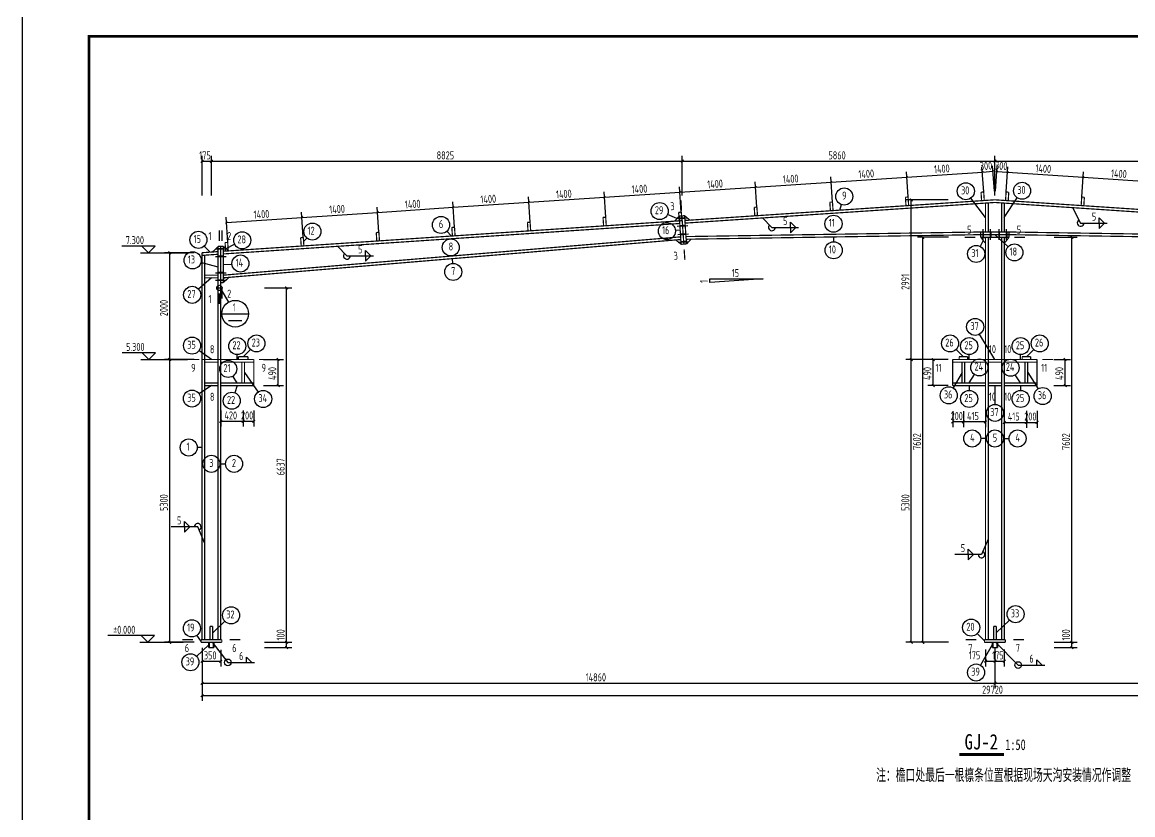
# Model space of a CAD drawing. Extents: x 4043574 to 4201224, y -1031091 to -644991.
# Drawn here: x 4043574 to 4085204, y -942466 to -912766 of the extents above; entities that cross this region are included whole.
import ezdxf

# ---------------------------------------------------------------- set-up
doc = ezdxf.new("R2010")
doc.units = 0
doc.header["$LTSCALE"] = 1000
doc.header["$MEASUREMENT"] = 0
for name, color, linetype in [('114', 2, 'Continuous'), ('DIM_SYMB', 3, 'Continuous'), ('PUB_TEXT', 7, 'Continuous'), ('PUB_TITLE', 4, 'Continuous'), ('墙线__粗线', 214, 'Continuous'), ('尺寸标注', 253, 'Continuous'), ('层10', 253, 'Continuous'), ('层116', 1, 'Continuous'), ('层12', 2, 'Continuous'), ('层14', 2, 'Continuous'), ('柱子', 3, 'Continuous'), ('楼层标高', 253, 'Continuous'), ('焊缝标注', 253, 'Continuous'), ('索引符号标注', 253, 'Continuous'), ('编号标注', 253, 'Continuous')]:
    doc.layers.add(name, color=color, linetype=linetype)
doc.styles.add('BILI', font='SIMHEI.TTF', dxfattribs={"width": 0.7, "height": 350})
doc.styles.add('TSSD', font='tssdeng.shx', dxfattribs={"width": 0.7, "height": 300, "bigfont": 'tssdchn.shx'})
doc.styles.add('TUMING', font='SimSun.ttf', dxfattribs={"width": 0.8, "height": 400})
doc.styles.add('WENZISHUOMING', font='TSSDENG', dxfattribs={"width": 0.7, "bigfont": 'TSSDCHN'})

msp = doc.modelspace()

# ---------------------------------------------------------------- linework, layer by layer
at = {"layer": '114', "color": 2, "linetype": 'ByBlock'}
for p, q in [((4068109, -920126), (4068509, -920099)), ((4068128, -920405), (4068527, -920379)), ((4068149, -920726), (4068549, -920700)), ((4079595, -920927), (4079595, -920527)), ((4079875, -920927), (4079875, -920527)), ((4080195, -920927), (4080195, -920527)), ((4080475, -920927), (4080475, -920527)), ((4068168, -921006), (4068567, -920979)), ((4050815, -921259), (4051215, -921259)), ((4050815, -921540), (4051215, -921540)), ((4050815, -922155), (4051215, -922155)), ((4050815, -922435), (4051215, -922435))]:
    msp.add_line(p, q, dxfattribs=at)
at = {"layer": '114', "color": 1, "const_width": 70}
for points in [[(4068209, -920119), (4068409, -920106)], [(4068228, -920399), (4068427, -920385)], [(4068249, -920719), (4068449, -920706)], [(4079595, -920827), (4079595, -920627)], [(4079875, -920827), (4079875, -920627)], [(4080195, -920827), (4080195, -920627)], [(4080475, -920827), (4080475, -920627)], [(4050915, -921259), (4051115, -921259)], [(4068268, -920999), (4068467, -920986)], [(4050915, -921540), (4051115, -921540)], [(4050915, -922155), (4051115, -922155)], [(4050915, -922435), (4051115, -922435)]]:
    msp.add_lwpolyline(points, dxfattribs=at)
at = {"layer": 'DIM_SYMB', "color": 3, "const_width": 115}
msp.add_lwpolyline([(4078701, -940207), (4080381, -940207)], dxfattribs=at)
at = {"layer": 'PUB_TITLE'}
msp.add_lwpolyline([(4043574, -971691), (4148674, -971691), (4148674, -912291), (4043574, -912291)], close=True, dxfattribs=at)
at = {"layer": 'PUB_TITLE', "const_width": 100}
msp.add_lwpolyline([(4046074, -970691), (4147674, -970691), (4147674, -913291), (4046074, -913291)], close=True, dxfattribs=at)
at = {"layer": '墙线__粗线'}
msp.add_circle((4050965, -922725), 100, dxfattribs=at)
at = {"layer": '尺寸标注', "color": 253, "linetype": 'ByBlock'}
for p, q in [((4050315, -919257), (4050315, -917775)), ((4050665, -919257), (4050665, -917775)), ((4068315, -919257), (4068315, -917775)), ((4080035, -919257), (4080035, -917775)), ((4079614, -919127), (4079551, -918181)), ((4080014, -919100), (4079950, -918154)), ((4080057, -919095), (4080119, -918159)), ((4080456, -919122), (4080518, -918186)), ((4071113, -919694), (4071050, -918748)), ((4073947, -919505), (4073884, -918559)), ((4076781, -919316), (4076718, -918370)), ((4083289, -919311), (4083352, -918375)), ((4065446, -920071), (4065383, -919125)), ((4068280, -919883), (4068217, -918936)), ((4059778, -920449), (4059715, -919503)), ((4062612, -920260), (4062549, -919314)), ((4078284, -919421), (4076699, -919421)), ((4054111, -920827), (4054048, -919881)), ((4056945, -920638), (4056882, -919692)), ((4051277, -921016), (4051214, -920070)), ((4078299, -920827), (4077132, -920827)), ((4082253, -920827), (4083119, -920827)), ((4050018, -921403), (4048903, -921403)), ((4052659, -922725), (4053681, -922725)), ((4050018, -925403), (4048903, -925403)), ((4052617, -925403), (4053370, -925403)), ((4078284, -925403), (4076699, -925403)), ((4078288, -925403), (4077524, -925403)), ((4082244, -925403), (4082870, -925403)), ((4052617, -926383), (4053370, -926383)), ((4078288, -926383), (4077524, -926383)), ((4082244, -926383), (4082870, -926383)), ((4051015, -927319), (4051015, -927922)), ((4051855, -927319), (4051855, -927922)), ((4052255, -927319), (4052255, -927922)), ((4078455, -927343), (4078455, -927944)), ((4078855, -927343), (4078855, -927944)), ((4079685, -927343), (4079685, -927944)), ((4080385, -927334), (4080385, -927962)), ((4081215, -927334), (4081215, -927962)), ((4081615, -927334), (4081615, -927962)), ((4050018, -936003), (4048903, -936003)), ((4050315, -936212), (4050315, -938199)), ((4050315, -936238), (4050315, -937735)), ((4052655, -936003), (4053682, -936003)), ((4052655, -936203), (4053682, -936203)), ((4052659, -936003), (4053681, -936003)), ((4078284, -936003), (4076699, -936003)), ((4078299, -936003), (4077132, -936003)), ((4080035, -936238), (4080035, -937735)), ((4082251, -936003), (4083119, -936003)), ((4082251, -936203), (4083119, -936203)), ((4082253, -936003), (4083119, -936003)), ((4050315, -936287), (4050315, -936912)), ((4051015, -936287), (4051015, -936912)), ((4079685, -936273), (4079685, -936912)), ((4080035, -936273), (4080035, -936912)), ((4080385, -936273), (4080385, -936912))]:
    msp.add_line(p, q, dxfattribs=at)
at = {"layer": '尺寸标注'}
for p, q in [((4050315, -917975), (4050665, -917975)), ((4050665, -917975), (4068315, -917975)), ((4068315, -917975), (4080035, -917975)), ((4080035, -917975), (4091755, -917975)), ((4073897, -918758), (4076731, -918569)), ((4076731, -918569), (4079565, -918380)), ((4079565, -918380), (4079964, -918354)), ((4080106, -918359), (4080505, -918385)), ((4080505, -918385), (4083339, -918574)), ((4083339, -918574), (4086172, -918763)), ((4065396, -919325), (4068230, -919136)), ((4068230, -919136), (4071064, -918947)), ((4071064, -918947), (4073897, -918758)), ((4059729, -919703), (4062562, -919514)), ((4062562, -919514), (4065396, -919325)), ((4076899, -925403), (4076899, -919421)), ((4054061, -920081), (4056895, -919892)), ((4056895, -919892), (4059729, -919703)), ((4051228, -920270), (4054061, -920081)), ((4077332, -936003), (4077332, -920827)), ((4082919, -936003), (4082919, -920827)), ((4049103, -925403), (4049103, -921403)), ((4053481, -936003), (4053481, -922725)), ((4049103, -936003), (4049103, -925403)), ((4053170, -926383), (4053170, -925403)), ((4076899, -936003), (4076899, -925403)), ((4077724, -926383), (4077724, -925403)), ((4082670, -926383), (4082670, -925403)), ((4051015, -927722), (4051855, -927722)), ((4051855, -927722), (4052255, -927722)), ((4078855, -927744), (4078455, -927744)), ((4079685, -927744), (4078855, -927744)), ((4080385, -927762), (4081215, -927762)), ((4081215, -927762), (4081615, -927762)), ((4053482, -936203), (4053482, -936003)), ((4082919, -936203), (4082919, -936003)), ((4050315, -936712), (4051015, -936712)), ((4079685, -936712), (4080035, -936712)), ((4080035, -936712), (4080385, -936712)), ((4050315, -937535), (4080035, -937535)), ((4080035, -937535), (4109755, -937535)), ((4050315, -937999), (4109755, -937999))]:
    msp.add_line(p, q, dxfattribs=at)
at = {"layer": '尺寸标注', "const_width": 45}
for points in [[(4050265, -918025), (4050365, -917925)], [(4050615, -918025), (4050715, -917925)], [(4068265, -918025), (4068365, -917925)], [(4079985, -918025), (4080085, -917925)], [(4079598, -918343), (4079532, -918418)], [(4079997, -918316), (4079931, -918391)], [(4080143, -918326), (4080068, -918392)], [(4080543, -918352), (4080467, -918418)], [(4073930, -918720), (4073864, -918796)], [(4076764, -918531), (4076698, -918607)], [(4083376, -918541), (4083301, -918607)], [(4068263, -919098), (4068197, -919174)], [(4071096, -918909), (4071031, -918985)], [(4062595, -919476), (4062529, -919552)], [(4065429, -919287), (4065363, -919363)], [(4076849, -919371), (4076949, -919471)], [(4056928, -919854), (4056862, -919930)], [(4059762, -919665), (4059696, -919741)], [(4051261, -920232), (4051195, -920308)], [(4054094, -920043), (4054028, -920119)], [(4077282, -920777), (4077382, -920877)], [(4082869, -920777), (4082969, -920877)], [(4049053, -921353), (4049153, -921453)], [(4053431, -922675), (4053531, -922775)], [(4049053, -925353), (4049153, -925453)], [(4053120, -925353), (4053220, -925453)], [(4076849, -925353), (4076949, -925453)], [(4077674, -925353), (4077774, -925453)], [(4082620, -925353), (4082720, -925453)], [(4053120, -926333), (4053220, -926433)], [(4077674, -926333), (4077774, -926433)], [(4082620, -926333), (4082720, -926433)], [(4050965, -927772), (4051065, -927672)], [(4051805, -927772), (4051905, -927672)], [(4052205, -927772), (4052305, -927672)], [(4078405, -927794), (4078505, -927694)], [(4078805, -927794), (4078905, -927694)], [(4079635, -927794), (4079735, -927694)], [(4080335, -927812), (4080435, -927712)], [(4081165, -927812), (4081265, -927712)], [(4081565, -927812), (4081665, -927712)], [(4049053, -935953), (4049153, -936053)], [(4053431, -935953), (4053531, -936053)], [(4053432, -935953), (4053532, -936053)], [(4053432, -936153), (4053532, -936253)], [(4076849, -935953), (4076949, -936053)], [(4077282, -935953), (4077382, -936053)], [(4082869, -935953), (4082969, -936053)], [(4082869, -935953), (4082969, -936053)], [(4082869, -936153), (4082969, -936253)], [(4050265, -936762), (4050365, -936662)], [(4050965, -936762), (4051065, -936662)], [(4079635, -936762), (4079735, -936662)], [(4079985, -936762), (4080085, -936662)], [(4080335, -936762), (4080435, -936662)], [(4050265, -937585), (4050365, -937485)], [(4079985, -937585), (4080085, -937485)], [(4050265, -938049), (4050365, -937949)]]:
    msp.add_lwpolyline(points, dxfattribs=at)
at = {"layer": '尺寸标注'}
msp.add_3dface([(4069350, -922388), (4071350, -922388), (4069350, -922521)], dxfattribs=at)
at = {"layer": '层10', "const_width": 45}
for points in [[(4068263, -919424), (4068290, -919823)], [(4050965, -920566), (4050965, -920966)], [(4051065, -920566), (4051065, -920966)], [(4078905, -920827), (4079305, -920827)], [(4081165, -920827), (4080765, -920827)], [(4068414, -921681), (4068387, -921282)], [(4050965, -923325), (4050965, -922925)], [(4051065, -923125), (4051065, -922725)], [(4051019, -924807), (4051019, -925207)], [(4079685, -924803), (4079685, -925203)], [(4080385, -924803), (4080385, -925203)], [(4049815, -925403), (4050215, -925403)], [(4052855, -925403), (4052455, -925403)], [(4077855, -925403), (4078255, -925403)], [(4082215, -925403), (4081815, -925403)], [(4051019, -926987), (4051019, -926587)], [(4079685, -926983), (4079685, -926583)], [(4080385, -926983), (4080385, -926583)], [(4049575, -935903), (4049975, -935903)], [(4051755, -935903), (4051355, -935903)], [(4078945, -935903), (4079345, -935903)], [(4081125, -935903), (4080725, -935903)]]:
    msp.add_lwpolyline(points, dxfattribs=at)
at = {"layer": '层116', "const_width": 45}
for points in [[(4050565, -936003), (4050565, -936203)], [(4050565, -936203), (4050765, -936203)], [(4050595, -936003), (4050595, -936203)], [(4050735, -936003), (4050735, -936203)], [(4050765, -936003), (4050765, -936203)], [(4079935, -936003), (4079935, -936203)], [(4079935, -936203), (4080135, -936203)], [(4079965, -936003), (4079965, -936203)], [(4080105, -936003), (4080105, -936203)], [(4080135, -936003), (4080135, -936203)]]:
    msp.add_lwpolyline(points, dxfattribs=at)
at = {"layer": '层12', "const_width": 45}
for points in [[(4079515, -919135), (4079615, -919128)], [(4079536, -919454), (4079515, -919135)], [(4079615, -919128), (4079636, -919447)], [(4080455, -919128), (4080434, -919447)], [(4080555, -919135), (4080455, -919128)], [(4080534, -919454), (4080555, -919135)], [(4073847, -919513), (4073947, -919506)], [(4073869, -919832), (4073847, -919513)], [(4073947, -919506), (4073968, -919825)], [(4076681, -919324), (4076781, -919317)], [(4076702, -919643), (4076681, -919324)], [(4076781, -919317), (4076802, -919636)], [(4079636, -919447), (4079536, -919454)], [(4080434, -919447), (4080534, -919454)], [(4083289, -919317), (4083268, -919636)], [(4083389, -919324), (4083289, -919317)], [(4083368, -919643), (4083389, -919324)], [(4068180, -919891), (4068280, -919884)], [(4068201, -920210), (4068180, -919891)], [(4068280, -919884), (4068301, -920203)], [(4071014, -919702), (4071113, -919695)], [(4071035, -920021), (4071014, -919702)], [(4071135, -920014), (4071035, -920021)], [(4071113, -919695), (4071135, -920014)], [(4073968, -919825), (4073869, -919832)], [(4076802, -919636), (4076702, -919643)], [(4083268, -919636), (4083368, -919643)], [(4062513, -920269), (4062612, -920262)], [(4062534, -920588), (4062513, -920269)], [(4062612, -920262), (4062634, -920581)], [(4065346, -920080), (4065446, -920073)], [(4065368, -920399), (4065346, -920080)], [(4065467, -920392), (4065368, -920399)], [(4065446, -920073), (4065467, -920392)], [(4068301, -920203), (4068201, -920210)], [(4054011, -920835), (4054111, -920829)], [(4054033, -921155), (4054011, -920835)], [(4054111, -920829), (4054132, -921148)], [(4056845, -920646), (4056945, -920640)], [(4056866, -920966), (4056845, -920646)], [(4056945, -920640), (4056966, -920959)], [(4059679, -920458), (4059779, -920451)], [(4059700, -920777), (4059679, -920458)], [(4059800, -920770), (4059700, -920777)], [(4059779, -920451), (4059800, -920770)], [(4062634, -920581), (4062534, -920588)], [(4051178, -921024), (4051277, -921018)], [(4051199, -921344), (4051178, -921024)], [(4051277, -921018), (4051299, -921337)], [(4054132, -921148), (4054033, -921155)], [(4056966, -920959), (4056866, -920966)], [(4051299, -921337), (4051199, -921344)]]:
    msp.add_lwpolyline(points, dxfattribs=at)
at = {"layer": '层14', "const_width": 45}
for points in [[(4079685, -919544), (4079785, -919538)], [(4079685, -920627), (4079685, -919544)], [(4079785, -919538), (4079785, -920627)], [(4080285, -920627), (4080285, -919538)], [(4080285, -919538), (4080385, -919544)], [(4080385, -919544), (4080385, -920627)], [(4068203, -920029), (4068303, -920023)], [(4068303, -920023), (4068403, -920016)], [(4068303, -920023), (4068374, -921082)], [(4068374, -921082), (4068303, -920023)], [(4068403, -920016), (4068473, -921075)], [(4068412, -920156), (4068403, -920016)], [(4068403, -920016), (4068604, -920183)], [(4068026, -920222), (4068203, -920029)], [(4068175, -920212), (4068026, -920222)], [(4068212, -920169), (4068175, -920212)], [(4068274, -921089), (4068203, -920029)], [(4068203, -920029), (4068212, -920169)], [(4068455, -920193), (4068412, -920156)], [(4068604, -920183), (4068455, -920193)], [(4079505, -920627), (4080565, -920627)], [(4079505, -920727), (4079505, -920627)], [(4080565, -920727), (4079505, -920727)], [(4079505, -920727), (4080565, -920727)], [(4079505, -920827), (4079505, -920727)], [(4080565, -920827), (4079505, -920827)], [(4079685, -921057), (4079505, -920827)], [(4079505, -920827), (4079645, -920827)], [(4079645, -920827), (4079685, -920867)], [(4079785, -920627), (4079685, -920627)], [(4080385, -920627), (4080285, -920627)], [(4080565, -920827), (4080385, -921057)], [(4080385, -920867), (4080425, -920827)], [(4080425, -920827), (4080565, -920827)], [(4080565, -920627), (4080565, -920727)], [(4080565, -920727), (4080565, -920827)], [(4050705, -921377), (4050915, -921183)], [(4050915, -922725), (4050915, -921166)], [(4050915, -921166), (4051015, -921166)], [(4050915, -921183), (4050915, -921323)], [(4051015, -921166), (4051015, -922725)], [(4051015, -922525), (4051015, -921166)], [(4051015, -921166), (4051115, -921166)], [(4051115, -921166), (4051115, -922525)], [(4051115, -921309), (4051115, -921169)], [(4051115, -921169), (4051324, -921335)], [(4068073, -920925), (4068222, -920912)], [(4068274, -921089), (4068073, -920925)], [(4068222, -920912), (4068265, -920949)], [(4068265, -920949), (4068274, -921089)], [(4068374, -921082), (4068274, -921089)], [(4068473, -921075), (4068374, -921082)], [(4068464, -920939), (4068502, -920899)], [(4068474, -921079), (4068464, -920939)], [(4068652, -920896), (4068474, -921079)], [(4068502, -920899), (4068652, -920896)], [(4079685, -920867), (4079685, -921057)], [(4080385, -921057), (4080385, -920867)], [(4050315, -921403), (4050915, -921363)], [(4050315, -921503), (4050315, -921403)], [(4050915, -921463), (4050315, -921503)], [(4050875, -921365), (4050705, -921377)], [(4050915, -921323), (4050875, -921365)], [(4050915, -921363), (4050915, -921463)], [(4051155, -921347), (4051115, -921309)], [(4051324, -921335), (4051155, -921347)], [(4050415, -922245), (4050915, -922245)], [(4050415, -922345), (4050415, -922245)], [(4050915, -922345), (4050415, -922345)], [(4050915, -922245), (4050915, -922345)], [(4051115, -922525), (4051015, -922525)], [(4051324, -922327), (4051115, -922525)], [(4051115, -922385), (4051155, -922342)], [(4051115, -922525), (4051115, -922385)], [(4051155, -922342), (4051324, -922327)], [(4051015, -922725), (4050915, -922725)], [(4050415, -925403), (4050915, -925403)], [(4050415, -925503), (4050415, -925403)], [(4050915, -925403), (4050915, -925503)], [(4051015, -925403), (4052255, -925403)], [(4051015, -925503), (4051015, -925403)], [(4051675, -925303), (4052035, -925303)], [(4051675, -925403), (4051675, -925303)], [(4052035, -925403), (4051675, -925403)], [(4052035, -925303), (4052035, -925403)], [(4052255, -925403), (4052255, -925503)], [(4078455, -925403), (4079685, -925403)], [(4078455, -925503), (4078455, -925403)], [(4079015, -925303), (4078695, -925303)], [(4078695, -925303), (4078695, -925403)], [(4078695, -925403), (4079015, -925403)], [(4079015, -925403), (4079015, -925303)], [(4079685, -925403), (4079685, -925503)], [(4079785, -925403), (4080285, -925403)], [(4079785, -925503), (4079785, -925403)], [(4080285, -925403), (4080285, -925503)], [(4080385, -925403), (4081615, -925403)], [(4080385, -925503), (4080385, -925403)], [(4081055, -925303), (4081375, -925303)], [(4081055, -925403), (4081055, -925303)], [(4081375, -925403), (4081055, -925403)], [(4081375, -925303), (4081375, -925403)], [(4081615, -925403), (4081615, -925503)], [(4050915, -925503), (4050415, -925503)], [(4052255, -925503), (4051015, -925503)], [(4051015, -925503), (4051015, -926283)], [(4052255, -925503), (4051015, -925503)], [(4051805, -926283), (4051805, -925503)], [(4051805, -925503), (4051905, -925503)], [(4051905, -925503), (4051905, -926283)], [(4052255, -926283), (4052255, -925503)], [(4079685, -925503), (4078455, -925503)], [(4078455, -925503), (4078455, -926283)], [(4079685, -925503), (4078455, -925503)], [(4078805, -926283), (4078805, -925503)], [(4078805, -925503), (4078905, -925503)], [(4078905, -925503), (4078905, -926283)], [(4079685, -926283), (4079685, -925503)], [(4080285, -925503), (4079785, -925503)], [(4081615, -925503), (4080385, -925503)], [(4080385, -925503), (4080385, -926283)], [(4081615, -925503), (4080385, -925503)], [(4081165, -926283), (4081165, -925503)], [(4081165, -925503), (4081265, -925503)], [(4081265, -925503), (4081265, -926283)], [(4081615, -926283), (4081615, -925503)], [(4050415, -926283), (4050915, -926283)], [(4050415, -926383), (4050415, -926283)], [(4050915, -926383), (4050415, -926383)], [(4050915, -926283), (4050915, -926383)], [(4051015, -926283), (4052255, -926283)], [(4051015, -926283), (4052255, -926283)], [(4051015, -926383), (4051015, -926283)], [(4052255, -926383), (4051015, -926383)], [(4051905, -926283), (4051805, -926283)], [(4052255, -926283), (4052255, -926383)], [(4078455, -926283), (4079685, -926283)], [(4078455, -926283), (4079685, -926283)], [(4078455, -926383), (4078455, -926283)], [(4079685, -926383), (4078455, -926383)], [(4078905, -926283), (4078805, -926283)], [(4079685, -926283), (4079685, -926383)], [(4079785, -926283), (4080285, -926283)], [(4079785, -926383), (4079785, -926283)], [(4080285, -926383), (4079785, -926383)], [(4080285, -926283), (4080285, -926383)], [(4080385, -926283), (4081615, -926283)], [(4080385, -926283), (4081615, -926283)], [(4080385, -926383), (4080385, -926283)], [(4081615, -926383), (4080385, -926383)], [(4081265, -926283), (4081165, -926283)], [(4081615, -926283), (4081615, -926383)], [(4050615, -935903), (4050615, -935403)], [(4050615, -935403), (4050715, -935403)], [(4050715, -935403), (4050715, -935903)], [(4079985, -935903), (4079985, -935403)], [(4079985, -935403), (4080085, -935403)], [(4080085, -935403), (4080085, -935903)], [(4050275, -936003), (4050275, -935903)], [(4050275, -935903), (4051055, -935903)], [(4051055, -936003), (4050275, -936003)], [(4050715, -935903), (4050615, -935903)], [(4051055, -935903), (4051055, -936003)], [(4079645, -936003), (4079645, -935903)], [(4079645, -935903), (4080425, -935903)], [(4080425, -936003), (4079645, -936003)], [(4080085, -935903), (4079985, -935903)], [(4080425, -935903), (4080425, -936003)]]:
    msp.add_lwpolyline(points, dxfattribs=at)
at = {"layer": '柱子', "const_width": 45}
for points in [[(4068415, -920196), (4080035, -919421)], [(4068421, -920295), (4080035, -919521)], [(4080035, -919421), (4091655, -920196)], [(4080035, -919521), (4091649, -920295)], [(4051115, -921349), (4068215, -920209)], [(4051115, -921450), (4068222, -920309)], [(4051115, -922245), (4068255, -920809)], [(4068455, -920799), (4079505, -920627)], [(4068462, -920899), (4079505, -920727)], [(4079685, -925403), (4079685, -920827)], [(4079685, -920827), (4079785, -920827)], [(4079785, -925403), (4079785, -920827)], [(4080285, -925403), (4080285, -920827)], [(4080285, -920827), (4080385, -920827)], [(4080385, -925403), (4080385, -920827)], [(4080565, -920627), (4091615, -920799)], [(4080565, -920727), (4091608, -920899)], [(4051115, -922345), (4068262, -920909)], [(4050315, -921503), (4050415, -921496)], [(4050315, -925403), (4050315, -921503)], [(4050415, -925403), (4050415, -921496)], [(4050915, -925403), (4050915, -922725)], [(4050915, -922725), (4051015, -922725)], [(4051015, -925403), (4051015, -922725)], [(4050315, -935903), (4050315, -925403)], [(4050315, -925403), (4050415, -925403)], [(4050415, -935903), (4050415, -925403)], [(4050415, -925403), (4050915, -925403)], [(4050915, -935903), (4050915, -925403)], [(4050915, -925403), (4051015, -925403)], [(4051015, -935903), (4051015, -925403)], [(4079685, -935903), (4079685, -925403)], [(4079685, -925403), (4079785, -925403)], [(4079785, -935903), (4079785, -925403)], [(4079785, -925403), (4080285, -925403)], [(4080285, -935903), (4080285, -925403)], [(4080285, -925403), (4080385, -925403)], [(4080385, -935903), (4080385, -925403)]]:
    msp.add_lwpolyline(points, dxfattribs=at)
at = {"layer": '楼层标高', "color": 253, "linetype": 'ByBlock'}
for p, q in [((4048559, -921153), (4047309, -921153)), ((4048309, -921403), (4048059, -921153)), ((4048309, -921403), (4048559, -921153)), ((4048573, -925153), (4047323, -925153)), ((4048323, -925403), (4048073, -925153)), ((4048323, -925403), (4048573, -925153)), ((4048538, -935753), (4046788, -935753)), ((4048288, -936003), (4048038, -935753)), ((4048288, -936003), (4048538, -935753))]:
    msp.add_line(p, q, dxfattribs=at)
at = {"layer": '楼层标高'}
for p, q in [((4048009, -921403), (4049745, -921403)), ((4048023, -925403), (4049765, -925403)), ((4047988, -936003), (4049603, -936003))]:
    msp.add_line(p, q, dxfattribs=at)
at = {"layer": '焊缝标注'}
for p, q in [((4082938, -919715), (4083249, -920291)), ((4071325, -920102), (4071677, -920456)), ((4055392, -921164), (4055744, -921519)), ((4050415, -932301), (4050155, -931678)), ((4079785, -932134), (4079534, -932714)), ((4050690, -936003), (4051284, -936756)), ((4080060, -936003), (4080906, -936854))]:
    msp.add_line(p, q, dxfattribs=at)
at = {"layer": '焊缝标注', "color": 253, "linetype": 'ByBlock'}
for p, q in [((4072377, -920256), (4072577, -920456)), ((4072377, -920456), (4072377, -920256)), ((4083249, -920291), (4084249, -920291)), ((4083949, -920091), (4084149, -920291)), ((4083949, -920291), (4083949, -920091)), ((4083949, -920491), (4084149, -920291)), ((4083949, -920291), (4083949, -920491)), ((4071677, -920456), (4072677, -920456)), ((4072377, -920656), (4072577, -920456)), ((4072377, -920456), (4072377, -920656)), ((4055744, -921519), (4056744, -921519)), ((4056444, -921319), (4056644, -921519)), ((4056444, -921519), (4056444, -921319)), ((4056444, -921719), (4056644, -921519)), ((4056444, -921519), (4056444, -921719)), ((4049855, -931678), (4049655, -931478)), ((4049655, -931678), (4049655, -931478)), ((4050155, -931678), (4049155, -931678)), ((4049855, -931678), (4049655, -931878)), ((4049655, -931678), (4049655, -931878)), ((4079534, -932714), (4078534, -932714)), ((4079234, -932714), (4079034, -932514)), ((4079034, -932714), (4079034, -932514)), ((4079234, -932714), (4079034, -932914)), ((4079034, -932714), (4079034, -932914)), ((4051984, -936556), (4052184, -936756)), ((4051984, -936756), (4051984, -936556)), ((4081606, -936654), (4081806, -936854)), ((4081606, -936854), (4081606, -936654)), ((4051284, -936756), (4052284, -936756)), ((4080906, -936854), (4081906, -936854))]:
    msp.add_line(p, q, dxfattribs=at)
at = {"layer": '焊缝标注'}
for centre in [(4051284, -936756), (4080906, -936854)]:
    msp.add_circle(centre, 125, dxfattribs=at)
for centre, start, end in [((4071677, -920456), 134.8402, 0), ((4083249, -920291), 118.2923, 0), ((4055744, -921519), 134.8403, 0), ((4050155, -931678), 292.6038, 180), ((4079534, -932714), 180, 66.5996)]:
    msp.add_arc(centre, 125, start, end, dxfattribs=at)
for points in [[(4082938, -919715), (4082973, -919810), (4082999, -919795)], [(4071325, -920102), (4071385, -920183), (4071406, -920162)], [(4055392, -921164), (4055452, -921246), (4055473, -921225)], [(4050415, -932301), (4050390, -932203), (4050363, -932215)], [(4079785, -932134), (4079731, -932220), (4079759, -932232)], [(4050690, -936003), (4050740, -936091), (4050764, -936072)], [(4080060, -936003), (4080120, -936084), (4080141, -936063)]]:
    msp.add_solid(points, dxfattribs=at)
at = {"layer": '索引符号标注'}
msp.add_line((4051036, -922796), (4051307, -923257), dxfattribs=at)
at = {"layer": '索引符号标注', "color": 253, "linetype": 'ByBlock'}
for p, q in [((4051060, -923689), (4052060, -923689)), ((4051310, -923939), (4051810, -923939))]:
    msp.add_line(p, q, dxfattribs=at)
at = {"layer": '索引符号标注'}
msp.add_circle((4051560, -923689), 500, dxfattribs=at)
at = {"layer": '编号标注', "color": 253, "linetype": 'ByBlock'}
for p, q in [((4079685, -920086), (4079137, -919356)), ((4080385, -920086), (4080875, -919349)), ((4068114, -920125), (4067763, -919971)), ((4074225, -919808), (4074290, -919603)), ((4059665, -920779), (4059492, -920596)), ((4068239, -920559), (4068059, -920571)), ((4073983, -920813), (4073986, -920993)), ((4080035, -920727), (4080529, -921178)), ((4050615, -921383), (4050399, -921153)), ((4051220, -921252), (4051538, -921087)), ((4054122, -920988), (4054240, -920853)), ((4079595, -920942), (4079479, -921165)), ((4059688, -921627), (4059703, -921806)), ((4050915, -921945), (4050272, -921772)), ((4051115, -921845), (4051435, -921827)), ((4050665, -922345), (4050185, -922771)), ((4080035, -925403), (4079461, -924456)), ((4050665, -925403), (4050201, -925071)), ((4051635, -925403), (4051635, -925223)), ((4051855, -925303), (4052129, -925029)), ((4078855, -925303), (4078581, -925029)), ((4079070, -925403), (4079070, -925223)), ((4081000, -925403), (4081000, -925223)), ((4081215, -925303), (4081489, -925029)), ((4051635, -926283), (4051470, -926028)), ((4051905, -925893), (4052422, -926624)), ((4078805, -925893), (4078466, -926473)), ((4079070, -926283), (4079276, -925969)), ((4081000, -926283), (4080800, -925981)), ((4081265, -925893), (4081654, -926505)), ((4050665, -926383), (4050204, -926692)), ((4051635, -926383), (4051539, -926650)), ((4079070, -926383), (4079070, -926563)), ((4080035, -926383), (4080038, -927088)), ((4081000, -926383), (4081000, -926563)), ((4050315, -928703), (4050135, -928703)), ((4079685, -928365), (4079505, -928365)), ((4080385, -928365), (4080565, -928365)), ((4051015, -929314), (4051195, -929314)), ((4050715, -935653), (4051172, -935213)), ((4080085, -935653), (4080581, -935172)), ((4050275, -935953), (4050122, -935740)), ((4079645, -935953), (4079371, -935679)), ((4050565, -936103), (4050113, -936531)), ((4079935, -936103), (4079490, -936860))]:
    msp.add_line(p, q, dxfattribs=at)
at = {"layer": '编号标注', "const_width": 10}
for points in [[(4074230, -919808, 1), (4074220, -919808, 1), (4074230, -919808, 1)], [(4068119, -920125, 1), (4068109, -920125, 1), (4068119, -920125, 1)], [(4079690, -920086, 1), (4079680, -920086, 1), (4079690, -920086, 1)], [(4080390, -920086, 1), (4080380, -920086, 1), (4080390, -920086, 1)], [(4059670, -920779, 1), (4059660, -920779, 1), (4059670, -920779, 1)], [(4068244, -920559, 1), (4068234, -920559, 1), (4068244, -920559, 1)], [(4073988, -920813, 1), (4073978, -920813, 1), (4073988, -920813, 1)], [(4080040, -920727, 1), (4080030, -920727, 1), (4080040, -920727, 1)], [(4051225, -921252, 1), (4051215, -921252, 1), (4051225, -921252, 1)], [(4054127, -920988, 1), (4054117, -920988, 1), (4054127, -920988, 1)], [(4079600, -920942, 1), (4079590, -920942, 1), (4079600, -920942, 1)], [(4050620, -921383, 1), (4050610, -921383, 1), (4050620, -921383, 1)], [(4059693, -921627, 1), (4059683, -921627, 1), (4059693, -921627, 1)], [(4050920, -921945, 1), (4050910, -921945, 1), (4050920, -921945, 1)], [(4051120, -921845, 1), (4051110, -921845, 1), (4051120, -921845, 1)], [(4050670, -922345, 1), (4050660, -922345, 1), (4050670, -922345, 1)], [(4050670, -925403, 1), (4050660, -925403, 1), (4050670, -925403, 1)], [(4051640, -925403, 1), (4051630, -925403, 1), (4051640, -925403, 1)], [(4051860, -925303, 1), (4051850, -925303, 1), (4051860, -925303, 1)], [(4078860, -925303, 1), (4078850, -925303, 1), (4078860, -925303, 1)], [(4079075, -925403, 1), (4079065, -925403, 1), (4079075, -925403, 1)], [(4080040, -925403, 1), (4080030, -925403, 1), (4080040, -925403, 1)], [(4081005, -925403, 1), (4080995, -925403, 1), (4081005, -925403, 1)], [(4081220, -925303, 1), (4081210, -925303, 1), (4081220, -925303, 1)], [(4051910, -925893, 1), (4051900, -925893, 1), (4051910, -925893, 1)], [(4078810, -925893, 1), (4078800, -925893, 1), (4078810, -925893, 1)], [(4081270, -925893, 1), (4081260, -925893, 1), (4081270, -925893, 1)], [(4050670, -926383, 1), (4050660, -926383, 1), (4050670, -926383, 1)], [(4051640, -926283, 1), (4051630, -926283, 1), (4051640, -926283, 1)], [(4051640, -926383, 1), (4051630, -926383, 1), (4051640, -926383, 1)], [(4079075, -926283, 1), (4079065, -926283, 1), (4079075, -926283, 1)], [(4079075, -926383, 1), (4079065, -926383, 1), (4079075, -926383, 1)], [(4080040, -926383, 1), (4080030, -926383, 1), (4080040, -926383, 1)], [(4081005, -926283, 1), (4080995, -926283, 1), (4081005, -926283, 1)], [(4081005, -926383, 1), (4080995, -926383, 1), (4081005, -926383, 1)], [(4050320, -928703, 1), (4050310, -928703, 1), (4050320, -928703, 1)], [(4079690, -928365, 1), (4079680, -928365, 1), (4079690, -928365, 1)], [(4080390, -928365, 1), (4080380, -928365, 1), (4080390, -928365, 1)], [(4051020, -929314, 1), (4051010, -929314, 1), (4051020, -929314, 1)], [(4050720, -935653, 1), (4050710, -935653, 1), (4050720, -935653, 1)], [(4080090, -935653, 1), (4080080, -935653, 1), (4080090, -935653, 1)], [(4050280, -935953, 1), (4050270, -935953, 1), (4050280, -935953, 1)], [(4050570, -936103, 1), (4050560, -936103, 1), (4050570, -936103, 1)], [(4079650, -935953, 1), (4079640, -935953, 1), (4079650, -935953, 1)], [(4079940, -936103, 1), (4079930, -936103, 1), (4079940, -936103, 1)]]:
    msp.add_lwpolyline(points, format="xyb", close=True, dxfattribs=at)
at = {"layer": '编号标注'}
for centre in [(4074388, -919298), (4078945, -919100), (4081053, -919083), (4067469, -919843), (4073986, -920317), (4054451, -920612), (4059273, -920364), (4067740, -920592), (4050180, -920920), (4051821, -920939), (4059639, -921205), (4073991, -921313), (4079332, -921449), (4080766, -921394), (4049963, -921689), (4051755, -921809), (4059730, -922125), (4049946, -922983), (4079296, -924183), (4049940, -924885), (4051635, -924903), (4052355, -924803), (4078355, -924803), (4079070, -924903), (4081000, -924903), (4081715, -924803), (4079452, -925701), (4080624, -925714), (4051297, -925759), (4049939, -926870), (4051430, -926951), (4052607, -926885), (4078304, -926749), (4079070, -926883), (4081000, -926883), (4081826, -926775), (4080039, -927407), (4079185, -928365), (4080035, -928365), (4080885, -928365), (4049815, -928703), (4050665, -929314), (4051515, -929314), (4051403, -934992), (4080811, -934949), (4049935, -935480), (4079145, -935453), (4049881, -936751), (4079328, -937136)]:
    msp.add_circle(centre, 320, dxfattribs=at)

# ---------------------------------------------------------------- texts
at = {"layer": 'DIM_SYMB', "color": 3}
for s, height, style, width, p in [('GJ-2', 575.4, 'TUMING', 0.8, (4078898, -940018)), ('注：檐口处最后一根檩条位置根据现场天沟安装情况作调整', 500, 'WENZISHUOMING', 0.7, (4075583, -941239))]:
    msp.add_text(s, height=height, dxfattribs=dict(at, style=style, width=width)).set_placement(p)
at = {"layer": 'PUB_TEXT', "color": 3, "style": 'BILI', "width": 0.7}
msp.add_text('1:50', height=402.8, dxfattribs=at).set_placement((4080423, -940041))
at = {"layer": '尺寸标注', "style": 'TSSD', "width": 0.7}
for s, p in [('175', (4050210, -917905)), ('8825', (4059110, -917905)), ('5860', (4073795, -917905)), ('15', (4070170, -922318)), ('420', (4051155, -927652)), ('200', (4051775, -927652)), ('200', (4078375, -927674)), ('415', (4078990, -927674)), ('415', (4080520, -927692)), ('200', (4081135, -927692)), ('350', (4050385, -936642)), ('175', (4079055, -936642)), ('175', (4079930, -936642)), ('14860', (4064695, -937465)), ('29720', (4079555, -937929))]:
    msp.add_text(s, height=300, dxfattribs=at).set_placement(p)
for s, rotation, p in [('1400', 3.8151, (4074930, -918619)), ('1400', 3.8151, (4077764, -918430)), ('300', 3.8153, (4079480, -918316)), ('300', 356.1847, (4080031, -918284)), ('1400', 356.1847, (4081547, -918385)), ('1400', 356.1847, (4084381, -918574)), ('1400', 3.8151, (4069263, -918997)), ('1400', 3.8151, (4072097, -918808)), ('1400', 3.8151, (4063595, -919375)), ('1400', 3.8151, (4066429, -919186)), ('1400', 3.8151, (4057928, -919753)), ('1400', 3.8151, (4060762, -919564)), ('1400', 3.8151, (4052261, -920131)), ('1400', 3.8151, (4055094, -919942)), ('1', 90, (4069280, -922535)), ('2991', 90, (4076829, -922792)), ('2000', 90, (4049033, -923783)), ('490', 90, (4053100, -926173)), ('490', 90, (4077654, -926173)), ('490', 90, (4082600, -926173)), ('7602', 90, (4077262, -928795)), ('7602', 90, (4082849, -928795)), ('6637', 90, (4053411, -929744)), ('5300', 90, (4049033, -931083)), ('5300', 90, (4076829, -931083)), ('100', 90, (4053412, -935933)), ('100', 90, (4082849, -935933))]:
    msp.add_text(s, height=300, rotation=rotation, dxfattribs=at).set_placement(p)
at = {"layer": '层10', "style": 'TSSD', "width": 0.7}
for rotation, p in [(3.8154, (4067880, -919815)), (3.8163, (4068004, -921672))]:
    msp.add_text('3', height=300, rotation=rotation, dxfattribs=at).set_placement(p)
for s, p in [('5', (4078997, -920692)), ('5', (4080857, -920692)), ('1', (4050557, -920930)), ('2', (4051257, -920930)), ('2', (4051257, -923090)), ('1', (4050557, -923290)), ('8', (4050611, -925172)), ('10', (4079810, -925167)), ('10', (4080385, -925167)), ('9', (4049907, -925867)), ('9', (4052547, -925867)), ('11', (4077812, -925867)), ('11', (4081772, -925867)), ('8', (4050611, -926952)), ('10', (4079810, -926947)), ('10', (4080385, -926947)), ('6', (4049667, -936367)), ('6', (4051447, -936367)), ('7', (4079037, -936367)), ('7', (4080817, -936367))]:
    msp.add_text(s, height=300, dxfattribs=at).set_placement(p)
at = {"layer": '楼层标高', "style": 'TSSD', "width": 0.7}
for s, p in [('7.300', (4047454, -921083)), ('5.300', (4047468, -925083)), ('±0.000', (4046983, -935683))]:
    msp.add_text(s, height=300, dxfattribs=at).set_placement(p)
at = {"layer": '焊缝标注', "style": 'TSSD', "width": 0.7}
for s, p in [('5', (4083669, -920201)), ('5', (4072097, -920366)), ('5', (4056164, -921429)), ('5', (4049375, -931588)), ('5', (4078754, -932624)), ('6', (4051704, -936666)), ('6', (4081326, -936764))]:
    msp.add_text(s, height=300, dxfattribs=at).set_placement(p)
at = {"layer": '索引符号标注', "style": 'TSSD', "width": 0.7}
msp.add_text('1', height=300, dxfattribs=at).set_placement((4051464, -923605))
at = {"layer": '编号标注', "style": 'TSSD', "width": 0.7}
for s, p in [('9', (4074308, -919415)), ('30', (4078765, -919217)), ('30', (4080873, -919200)), ('29', (4067289, -919961)), ('6', (4059193, -920481)), ('16', (4067560, -920710)), ('11', (4073806, -920434)), ('15', (4050000, -921037)), ('28', (4051641, -921056)), ('12', (4054271, -920730)), ('8', (4059559, -921322)), ('10', (4073811, -921431)), ('18', (4080586, -921512)), ('13', (4049783, -921807)), ('14', (4051575, -921927)), ('31', (4079152, -921566)), ('7', (4059650, -922243)), ('27', (4049766, -923101)), ('37', (4079116, -924300)), ('35', (4049760, -925003)), ('22', (4051455, -925020)), ('23', (4052175, -924920)), ('26', (4078175, -924920)), ('25', (4078890, -925020)), ('25', (4080820, -925020)), ('26', (4081535, -924920)), ('21', (4051117, -925876)), ('24', (4079272, -925819)), ('24', (4080444, -925832)), ('36', (4078124, -926866)), ('36', (4081646, -926893)), ('35', (4049759, -926987)), ('22', (4051250, -927069)), ('34', (4052427, -927002)), ('25', (4078890, -927000)), ('25', (4080820, -927000)), ('37', (4079859, -927525)), ('4', (4079105, -928483)), ('5', (4079955, -928483)), ('4', (4080805, -928483)), ('1', (4049735, -928820)), ('3', (4050585, -929431)), ('2', (4051435, -929431)), ('32', (4051223, -935109)), ('33', (4080631, -935067)), ('19', (4049755, -935598)), ('20', (4078965, -935570)), ('39', (4049701, -936869)), ('39', (4079148, -937254))]:
    msp.add_text(s, height=300, dxfattribs=at).set_placement(p)

doc.saveas('drawing.dxf')
